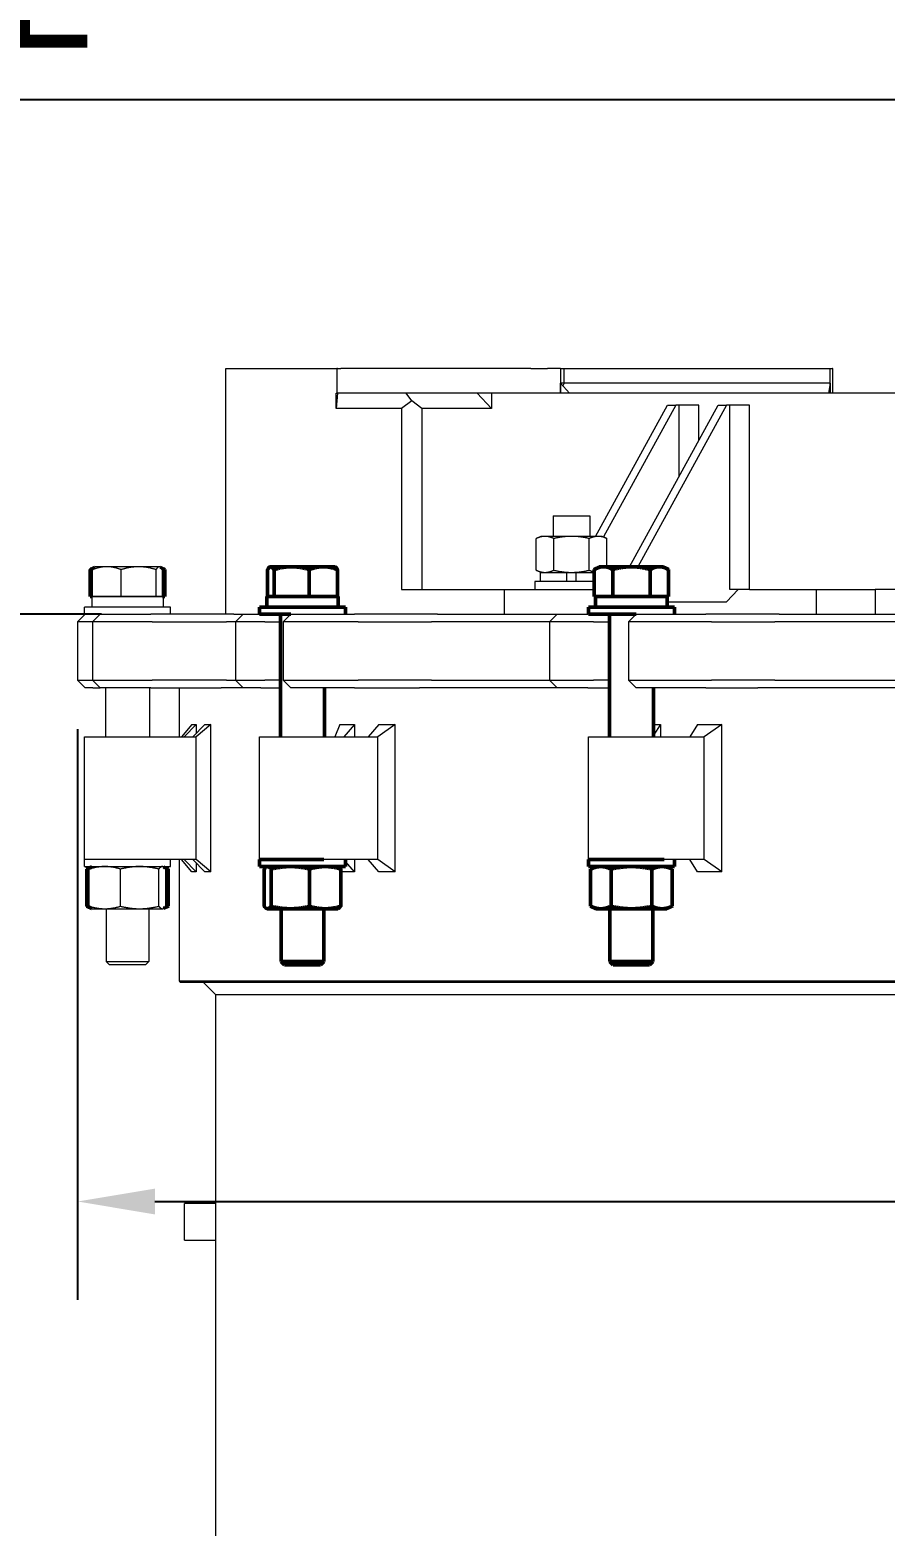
# Model space of a CAD drawing. Header units: inches. Extents: x 20 to 536, y 8 to 344.
# Drawn here: x 79.64 to 97.06, y 131.18 to 161.64 of the extents above; entities that cross this region are included whole.
import ezdxf

# ---------------------------------------------------------------- set-up
doc = ezdxf.new("R2010")
doc.units = ezdxf.units.IN
doc.header["$LTSCALE"] = 16
doc.header["$MEASUREMENT"] = 0
doc.linetypes.add('DASHED_SPACE', pattern=[0.2067, 0.1654, -0.0413])
for name, color, linetype, lineweight in [('Dimension (ANSI)', 7, 'Continuous', 25), ('Sketch Geometry (ANSI)', 7, 'Continuous', 25), ('Visible (ANSI)', 7, 'Continuous', 50)]:
    doc.layers.add(name, color=color, linetype=linetype, lineweight=lineweight)
doc.styles.add('MEMCOR Medium', font='arial.ttf')
doc.styles.add('Standard D-E', font='arial.ttf')
doc.dimstyles.new('Default (ANSI)', dxfattribs={"dimscale": 16, "dimtxt": 0.15, "dimasz": 0.098425, "dimexe": 0.125, "dimexo": 0.0625, "dimgap": 0.031496, "dimtad": 0, "dimtih": 1, "dimtoh": 1, "dimdec": 4, "dimrnd": 1e-08, "dimzin": 3, "dimdsep": 46, "dimlunit": 5, "dimtxsty": 'MEMCOR Medium', "dimcen": 0.09, "dimdle": 0.393701, "dimclrd": 256, "dimclre": 256, "dimclrt": 256, "dimadec": 0, "dimazin": 1, "dimtfac": 0.8, "dimtofl": 0, "dimtmove": 0, "dimatfit": 3, "dimfxl": 1, "dimfrac": 1, "dimtolj": 1, "dimtzin": 4, "dimlwd": -1, "dimlwe": -1, "dimarcsym": 0})
doc.dimstyles.new('in [mm] D-E NeptuneBenson', dxfattribs={"dimscale": 16, "dimtxt": 0.15, "dimasz": 0.098425, "dimexe": 0.125, "dimexo": 0.063, "dimgap": 0.031496, "dimtad": 0, "dimtih": 1, "dimtoh": 1, "dimdec": 4, "dimrnd": 1e-08, "dimzin": 3, "dimdsep": 46, "dimlunit": 5, "dimtxsty": 'Standard D-E', "dimcen": 0.09, "dimdle": 0.393701, "dimclrd": 256, "dimclre": 256, "dimclrt": 256, "dimadec": 1, "dimazin": 1, "dimtfac": 1, "dimtofl": 0, "dimtmove": 0, "dimatfit": 3, "dimfxl": 1, "dimfrac": 1, "dimtolj": 1, "dimtzin": 4, "dimlwd": -1, "dimlwe": -1, "dimarcsym": 0})

# ---------------------------------------------------------------- blocks, each defined once
blk = doc.blocks.new('*D18')
at = {"layer": 'Defpoints', "color": 0, "transparency": 16777216}
for p in [(43.994, 176.21), (43.994, 160.21), (54.196, 160.21)]:
    blk.add_point(p, dxfattribs=at)
at = {"layer": 'Dimension (ANSI)', "transparency": 16777216}
for p, q in [((54.196, 174.636), (54.196, 173.69)), ((54.196, 161.785), (54.196, 162.731))]:
    blk.add_line(p, q, dxfattribs=at)
for points in [[(53.934, 174.636), (54.459, 174.636), (54.196, 176.21)], [(53.934, 161.785), (54.459, 161.785), (54.196, 160.21)]]:
    blk.add_solid(points, dxfattribs=at)
at = {"layer": 'Dimension (ANSI)', "transparency": 16777216, "char_height": 2.4, "attachment_point": 5, "style": 'Standard D-E'}
for s, insert in [('\\A1; \\fArial|b0|i0;16 in', (54.196, 169.94)), ('\\A1;[406.4 mm]{\\P\\fArial|b0|i0; MIN. FOR TANK HEAD REMOVAL}', (54.196, 164.46))]:
    blk.add_mtext(s, dxfattribs=dict(at, insert=insert))
blk = doc.blocks.new('*D23')
at = {"layer": 'Defpoints', "color": 0, "transparency": 16777216}
for p in [(80.614, 148.398), (141.751, 148.398), (141.751, 137.784)]:
    blk.add_point(p, dxfattribs=at)
at = {"layer": 'Dimension (ANSI)', "transparency": 16777216}
for p, q in [((80.614, 147.398), (80.614, 135.784)), ((141.751, 147.398), (141.751, 135.784)), ((82.189, 137.784), (140.176, 137.784)), ((141.751, 137.784), (145.173, 137.784))]:
    blk.add_line(p, q, dxfattribs=at)
for points in [[(82.189, 138.046), (82.189, 137.521), (80.614, 137.784)], [(140.176, 138.046), (140.176, 137.521), (141.751, 137.784)]]:
    blk.add_solid(points, dxfattribs=at)
at = {"layer": 'Dimension (ANSI)', "transparency": 16777216, "char_height": 2.4, "attachment_point": 5, "style": 'MEMCOR Medium'}
for s, insert in [('\\A1; 61{\\H0.8x;\\S1#8;} in', (154.772, 140.252)), ('\\A1;[1552.9 mm]', (154.772, 135.742))]:
    blk.add_mtext(s, dxfattribs=dict(at, insert=insert))
blk = doc.blocks.new('*D24')
at = {"layer": 'Defpoints', "color": 0, "transparency": 16777216}
for p in [(33.93, 160.21), (110.807, 160.21), (85.898, 49.214)]:
    blk.add_point(p, dxfattribs=at)
at = {"layer": 'Dimension (ANSI)', "transparency": 16777216}
for p, q in [((109.799, 160.21), (31.93, 160.21)), ((33.93, 158.636), (33.93, 108.464)), ((33.93, 50.789), (33.93, 100.961)), ((84.89, 49.214), (31.93, 49.214))]:
    blk.add_line(p, q, dxfattribs=at)
for points in [[(33.667, 158.636), (34.192, 158.636), (33.93, 160.21)], [(33.667, 50.789), (34.192, 50.789), (33.93, 49.214)]]:
    blk.add_solid(points, dxfattribs=at)
at = {"layer": 'Dimension (ANSI)', "transparency": 16777216, "char_height": 2.4, "attachment_point": 5, "style": 'Standard D-E'}
for s, insert in [('\\A1; 111 in', (33.93, 106.422)), ('\\A1;[2819.3 mm]', (33.93, 102.67))]:
    blk.add_mtext(s, dxfattribs=dict(at, insert=insert))
blk = doc.blocks.new('*D25')
at = {"layer": 'Defpoints', "color": 0, "transparency": 16777216}
for p in [(50.793, 149.743), (82.108, 149.743), (85.898, 49.214)]:
    blk.add_point(p, dxfattribs=at)
at = {"layer": 'Dimension (ANSI)', "transparency": 16777216}
for p, q in [((81.1, 149.743), (48.793, 149.743)), ((50.793, 148.169), (50.793, 119.343)), ((50.793, 50.789), (50.793, 109.39)), ((84.89, 49.214), (48.793, 49.214))]:
    blk.add_line(p, q, dxfattribs=at)
for points in [[(50.53, 148.169), (51.055, 148.169), (50.793, 149.743)], [(50.53, 50.789), (51.055, 50.789), (50.793, 49.214)]]:
    blk.add_solid(points, dxfattribs=at)
at = {"layer": 'Dimension (ANSI)', "transparency": 16777216, "char_height": 2.4, "attachment_point": 5, "style": 'Standard D-E'}
for s, insert in [('\\A1; 100{\\H1x;\\S1#2;} in', (50.793, 117.301)), ('\\A1;[2553.4 mm]', (50.793, 112.324))]:
    blk.add_mtext(s, dxfattribs=dict(at, insert=insert))

msp = doc.modelspace()

# ---------------------------------------------------------------- linework, layer by layer
at = {"layer": 'Sketch Geometry (ANSI)', "linetype": 'DASHED_SPACE', "ltscale": 1.132117}
msp.add_line((148.67009, 160.210476), (25.113586, 160.210476), dxfattribs=at)
at = {"layer": 'Visible (ANSI)', "linetype": 'Continuous', "lineweight": 18}
for p, q in [((83.633103, 154.743472), (83.636125, 154.743472)), ((83.633103, 149.743472), (83.633103, 154.743472)), ((83.636125, 154.743472), (84.035239, 154.743472)), ((84.035239, 154.743472), (84.859923, 154.743472)), ((84.859923, 154.743472), (85.892427, 154.743472)), ((85.912221, 154.743472), (85.892427, 154.743472)), ((85.892427, 154.743472), (85.892427, 154.243472)), ((85.912221, 154.743472), (85.975841, 154.743472)), ((89.844205, 154.743472), (85.975841, 154.743472)), ((89.844205, 154.743472), (90.183402, 154.743472)), ((90.448243, 154.743472), (90.183402, 154.743472)), ((90.448243, 154.743472), (90.5273, 154.743472)), ((90.448243, 154.743472), (90.448243, 154.243472)), ((90.5273, 154.743472), (95.945584, 154.743472)), ((90.5273, 154.443472), (90.5273, 154.743472)), ((95.945584, 154.743472), (95.994021, 154.743472)), ((95.945584, 154.243472), (95.945584, 154.743472)), ((95.998478, 154.743472), (95.994021, 154.743472)), ((95.998478, 154.243472), (95.998478, 154.743472)), ((90.5273, 154.443472), (90.448243, 154.443472)), ((90.448243, 154.443472), (90.636048, 154.243472)), ((90.448243, 154.243472), (90.448243, 154.443472)), ((90.5273, 154.443472), (90.499782, 154.388587)), ((95.945584, 154.443472), (90.5273, 154.443472)), ((95.945584, 154.443472), (95.911237, 154.243472)), ((95.945584, 154.443472), (95.945584, 154.243472)), ((85.907222, 154.243472), (85.879382, 153.930972)), ((85.879382, 154.243472), (85.907222, 154.243472)), ((85.879382, 153.930972), (85.879382, 154.243472)), ((85.912221, 154.243472), (85.907222, 154.243472)), ((85.975841, 154.243472), (85.912221, 154.243472)), ((89.37955, 154.243472), (85.975841, 154.243472)), ((87.419756, 154.081898), (87.310663, 154.243472)), ((88.755404, 154.243472), (89.04885, 153.930972)), ((89.04885, 154.243472), (89.04885, 153.930972)), ((97.492376, 154.243472), (89.37955, 154.243472)), ((87.210402, 153.930972), (85.879382, 153.930972)), ((87.419756, 154.081898), (87.210402, 153.930972)), ((87.210402, 153.930972), (87.210402, 150.243472)), ((87.62911, 153.930972), (87.419756, 154.081898)), ((89.04885, 153.930972), (87.62911, 153.930972)), ((87.62911, 153.930972), (87.62911, 150.243472)), ((91.164006, 151.325472), (92.631213, 153.993472)), ((92.803135, 153.993472), (91.328865, 151.31263)), ((91.855473, 150.707101), (93.66274, 153.993472)), ((93.834661, 153.993472), (92.027394, 150.707101)), ((92.631213, 153.993472), (92.803135, 153.993472)), ((92.866519, 153.993472), (92.803135, 153.993472)), ((93.267416, 153.993472), (92.866519, 153.993472)), ((92.866519, 152.545608), (92.866519, 153.993472)), ((93.267416, 153.274607), (93.267416, 153.993472)), ((93.66274, 153.993472), (93.834661, 153.993472)), ((93.898045, 153.993472), (93.834661, 153.993472)), ((94.298942, 153.993472), (93.898045, 153.993472)), ((93.898045, 150.243472), (93.898045, 153.993472)), ((94.298942, 150.243472), (94.298942, 153.993472)), ((90.301326, 151.743472), (91.051326, 151.743472)), ((90.301326, 151.743472), (90.301326, 151.325472)), ((91.051326, 151.743472), (91.051326, 151.325472)), ((90.051326, 151.325472), (89.954638, 151.280386)), ((89.954638, 150.636559), (89.954638, 151.280386)), ((90.13506, 151.325472), (90.051326, 151.325472)), ((90.676326, 151.325472), (90.13506, 151.325472)), ((90.315482, 150.636559), (90.315482, 151.280386)), ((91.217591, 151.325472), (90.676326, 151.325472)), ((91.037169, 150.636559), (91.037169, 151.280386)), ((91.301326, 151.325472), (91.217591, 151.325472)), ((91.301326, 151.325472), (91.398013, 151.280386)), ((91.398013, 150.707101), (91.398013, 151.280386)), ((80.920561, 150.103101), (80.920561, 150.64851)), ((80.975859, 150.707101), (80.965965, 150.701389)), ((81.211165, 150.707101), (80.975859, 150.707101)), ((81.857419, 150.707101), (81.211165, 150.707101)), ((81.50177, 150.103101), (81.50177, 150.64851)), ((82.278112, 150.707101), (81.857419, 150.707101)), ((82.213068, 150.103101), (82.213068, 150.64851)), ((82.287859, 150.707101), (82.278112, 150.707101)), ((82.287859, 150.707101), (82.297752, 150.701389)), ((82.343156, 150.103101), (82.343156, 150.64851)), ((90.051326, 150.591472), (89.954638, 150.636559)), ((90.043826, 150.591472), (90.582326, 150.591472)), ((90.043826, 150.403472), (90.043826, 150.591472)), ((90.582326, 150.403472), (90.582326, 150.591472)), ((90.582326, 150.591472), (90.676326, 150.591472)), ((90.676326, 150.591472), (90.770326, 150.591472)), ((90.770326, 150.403472), (90.770326, 150.591472)), ((90.770326, 150.591472), (91.137146, 150.591472)), ((87.210402, 150.243472), (87.62911, 150.243472)), ((87.62911, 150.243472), (89.310533, 150.243472)), ((89.310533, 150.243472), (89.341019, 150.243472)), ((89.310533, 149.743472), (89.310533, 150.243472)), ((89.341019, 150.243472), (89.856782, 150.243472)), ((89.856782, 150.243472), (90.498217, 150.243472)), ((91.137146, 150.403472), (89.926326, 150.403472)), ((89.926326, 150.403472), (89.926326, 150.243472)), ((90.498217, 150.243472), (91.137146, 150.243472)), ((93.834661, 149.993472), (94.069418, 150.243472)), ((94.298942, 150.243472), (93.898045, 150.243472)), ((94.298942, 150.243472), (96.856873, 150.243472)), ((95.662868, 149.743472), (95.662868, 150.243472)), ((98.748005, 150.243472), (96.856873, 150.243472)), ((96.856873, 150.243472), (96.856873, 149.743472)), ((82.506859, 149.884097), (80.756859, 149.884097)), ((80.756859, 149.743472), (80.756859, 149.884097)), ((80.902359, 150.103097), (82.361359, 150.103097)), ((80.902359, 150.103097), (80.902359, 149.884097)), ((81.211165, 150.103101), (80.920561, 150.103101)), ((80.975859, 150.103101), (80.975859, 150.103097)), ((81.50177, 150.103101), (81.211165, 150.103101)), ((81.857419, 150.103101), (81.50177, 150.103101)), ((82.213068, 150.103101), (81.857419, 150.103101)), ((82.278112, 150.103101), (82.213068, 150.103101)), ((82.343156, 150.103101), (82.278112, 150.103101)), ((82.287859, 150.103101), (82.287859, 150.103097)), ((82.361359, 150.103097), (82.361359, 149.884097)), ((82.506859, 149.743472), (82.506859, 149.884097)), ((92.624128, 149.993472), (93.834661, 149.993472)), ((80.768886, 149.743472), (80.613886, 149.588472)), ((80.623816, 149.588472), (80.613886, 149.588472)), ((80.613886, 149.588472), (80.613886, 148.398472)), ((80.664057, 149.588472), (80.623816, 149.588472)), ((80.921721, 149.588472), (80.664057, 149.588472)), ((80.756859, 149.743472), (81.076721, 149.743472)), ((81.076721, 149.743472), (80.921721, 149.588472)), ((80.926656, 149.588472), (80.921721, 149.588472)), ((80.921721, 149.588472), (80.921721, 148.398472)), ((80.982741, 149.588472), (80.926656, 149.588472)), ((82.134831, 149.588472), (80.982741, 149.588472)), ((81.076721, 149.743472), (81.078596, 149.743472)), ((81.078596, 149.743472), (81.1344, 149.743472)), ((81.1344, 149.743472), (82.107915, 149.743472)), ((83.049601, 149.743472), (82.107915, 149.743472)), ((82.134831, 149.588472), (83.076517, 149.588472)), ((83.796183, 149.743472), (83.049601, 149.743472)), ((83.076517, 149.588472), (83.646427, 149.588472)), ((83.83298, 149.588472), (83.646427, 149.588472)), ((83.796183, 149.743472), (83.98798, 149.743472)), ((83.98798, 149.743472), (83.83298, 149.588472)), ((83.950698, 149.588472), (83.83298, 149.588472)), ((83.83298, 149.588472), (83.83298, 148.398472)), ((84.082411, 149.588472), (83.950698, 149.588472)), ((83.98798, 149.743472), (84.087452, 149.743472)), ((84.426915, 149.588472), (84.082411, 149.588472)), ((84.087452, 149.743472), (84.218504, 149.743472)), ((84.218504, 149.743472), (84.321081, 149.743472)), ((84.426915, 149.588472), (84.748581, 149.588472)), ((84.956915, 149.743472), (84.801915, 149.588472)), ((84.838536, 149.588472), (84.801915, 149.588472)), ((84.801915, 149.588472), (84.801915, 148.398472)), ((84.984182, 149.588472), (84.838536, 149.588472)), ((84.956915, 149.743472), (84.970831, 149.743472)), ((84.970831, 149.743472), (85.115746, 149.743472)), ((86.33298, 149.588472), (84.984182, 149.588472)), ((85.115746, 149.743472), (86.25548, 149.743472)), ((87.083585, 149.743472), (86.25548, 149.743472)), ((86.33298, 149.588472), (87.161085, 149.588472)), ((87.947987, 149.743472), (87.083585, 149.743472)), ((87.161085, 149.588472), (87.820934, 149.588472)), ((90.230194, 149.588472), (87.820934, 149.588472)), ((87.947987, 149.743472), (90.385194, 149.743472)), ((90.385194, 149.743472), (90.230194, 149.588472)), ((90.562116, 149.588472), (90.230194, 149.588472)), ((90.230194, 149.588472), (90.230194, 148.398472)), ((90.385194, 149.743472), (90.665668, 149.743472)), ((90.769415, 149.588472), (90.562116, 149.588472)), ((90.665668, 149.743472), (90.871926, 149.743472)), ((91.126267, 149.588472), (90.769415, 149.588472)), ((90.871926, 149.743472), (91.00753, 149.743472)), ((91.019941, 149.743472), (91.00753, 149.743472)), ((91.126267, 149.588472), (91.447128, 149.588472)), ((91.988822, 149.743472), (91.833822, 149.588472)), ((91.927865, 149.588472), (91.833822, 149.588472)), ((91.833822, 149.588472), (91.833822, 148.398472)), ((92.145506, 149.588472), (91.927865, 149.588472)), ((91.988822, 149.743472), (92.024559, 149.743472)), ((92.024559, 149.743472), (92.241106, 149.743472)), ((93.528327, 149.588472), (92.145506, 149.588472)), ((92.241106, 149.743472), (93.40959, 149.743472)), ((94.024232, 149.743472), (93.40959, 149.743472)), ((93.528327, 149.588472), (94.142969, 149.588472)), ((94.902194, 149.743472), (94.024232, 149.743472)), ((94.142969, 149.588472), (94.813169, 149.588472)), ((99.033929, 149.588472), (94.813169, 149.588472)), ((94.902194, 149.743472), (99.188929, 149.743472)), ((80.613886, 148.398472), (80.623816, 148.398472)), ((80.768886, 148.243472), (80.613886, 148.398472)), ((80.623816, 148.398472), (80.664057, 148.398472)), ((80.664057, 148.398472), (80.921721, 148.398472)), ((80.921721, 148.398472), (80.926656, 148.398472)), ((81.076721, 148.243472), (80.921721, 148.398472)), ((80.926656, 148.398472), (80.982741, 148.398472)), ((80.982741, 148.398472), (82.134831, 148.398472)), ((83.076517, 148.398472), (82.134831, 148.398472)), ((83.646427, 148.398472), (83.076517, 148.398472)), ((83.646427, 148.398472), (83.83298, 148.398472)), ((83.83298, 148.398472), (83.950698, 148.398472)), ((83.98798, 148.243472), (83.83298, 148.398472)), ((83.950698, 148.398472), (84.082411, 148.398472)), ((84.082411, 148.398472), (84.426915, 148.398472)), ((84.748581, 148.398472), (84.426915, 148.398472)), ((84.801915, 148.398472), (84.838536, 148.398472)), ((84.956915, 148.243472), (84.801915, 148.398472)), ((84.838536, 148.398472), (84.984182, 148.398472)), ((84.984182, 148.398472), (86.33298, 148.398472)), ((87.161085, 148.398472), (86.33298, 148.398472)), ((87.820934, 148.398472), (87.161085, 148.398472)), ((87.820934, 148.398472), (90.230194, 148.398472)), ((90.230194, 148.398472), (90.562116, 148.398472)), ((90.385194, 148.243472), (90.230194, 148.398472)), ((90.562116, 148.398472), (90.769415, 148.398472)), ((90.769415, 148.398472), (91.126267, 148.398472)), ((91.447128, 148.398472), (91.126267, 148.398472)), ((91.833822, 148.398472), (91.927865, 148.398472)), ((91.988822, 148.243472), (91.833822, 148.398472)), ((91.927865, 148.398472), (92.145506, 148.398472)), ((92.145506, 148.398472), (93.528327, 148.398472)), ((94.142969, 148.398472), (93.528327, 148.398472)), ((94.813169, 148.398472), (94.142969, 148.398472)), ((94.813169, 148.398472), (99.033929, 148.398472)), ((80.777277, 148.243472), (80.768886, 148.243472)), ((80.817316, 148.243472), (80.777277, 148.243472)), ((80.927745, 148.243472), (80.817316, 148.243472)), ((80.927745, 148.243472), (81.076721, 148.243472)), ((81.078596, 148.243472), (81.076721, 148.243472)), ((81.1344, 148.243472), (81.078596, 148.243472)), ((82.107915, 148.243472), (81.1344, 148.243472)), ((81.184359, 148.243472), (81.184359, 147.243472)), ((82.079359, 148.243472), (82.079359, 147.243472)), ((82.107915, 148.243472), (83.049601, 148.243472)), ((82.680995, 148.243472), (82.680995, 147.243472)), ((83.049601, 148.243472), (83.539569, 148.243472)), ((83.98798, 148.243472), (83.539569, 148.243472)), ((84.087452, 148.243472), (83.98798, 148.243472)), ((84.218504, 148.243472), (84.087452, 148.243472)), ((84.349415, 148.243472), (84.218504, 148.243472)), ((84.349415, 148.243472), (84.748581, 148.243472)), ((84.970831, 148.243472), (84.956915, 148.243472)), ((85.115746, 148.243472), (84.970831, 148.243472)), ((86.25548, 148.243472), (85.115746, 148.243472)), ((86.25548, 148.243472), (87.083585, 148.243472)), ((87.083585, 148.243472), (87.581243, 148.243472)), ((90.385194, 148.243472), (87.581243, 148.243472)), ((90.665668, 148.243472), (90.385194, 148.243472)), ((90.871926, 148.243472), (90.665668, 148.243472)), ((91.00753, 148.243472), (90.871926, 148.243472)), ((91.00753, 148.243472), (91.447128, 148.243472)), ((92.024559, 148.243472), (91.988822, 148.243472)), ((92.241106, 148.243472), (92.024559, 148.243472)), ((93.40959, 148.243472), (92.241106, 148.243472)), ((93.40959, 148.243472), (94.024232, 148.243472)), ((94.024232, 148.243472), (94.469556, 148.243472)), ((99.188929, 148.243472), (94.469556, 148.243472)), ((82.940527, 147.493375), (82.729039, 147.243472)), ((83.03217, 147.493375), (82.785323, 147.243472)), ((82.940527, 147.493375), (83.03217, 147.493375)), ((83.204308, 147.493375), (82.958972, 147.243472)), ((83.03217, 147.493375), (83.03217, 147.318033)), ((83.331202, 147.493375), (83.032923, 147.243472)), ((83.204308, 147.493375), (83.331202, 147.493375)), ((83.331202, 144.49357), (83.331202, 147.493375)), ((85.956231, 147.493375), (85.857041, 147.243472)), ((85.956231, 147.493375), (86.255355, 147.493375)), ((86.255355, 147.493375), (86.036773, 147.243472)), ((86.255355, 147.493375), (86.255355, 147.243472)), ((86.751009, 147.493375), (86.536773, 147.243472)), ((87.081133, 147.493375), (86.732041, 147.243472)), ((86.751009, 147.493375), (87.081133, 147.493375)), ((87.081133, 144.49357), (87.081133, 147.493375)), ((92.485101, 147.493375), (92.342128, 147.275452)), ((92.342128, 147.493375), (92.485101, 147.493375)), ((92.485101, 147.493375), (92.485101, 147.243472)), ((93.244487, 147.493375), (93.087191, 147.243472)), ((93.244487, 147.493375), (93.738023, 147.493375)), ((93.738023, 147.493375), (93.380224, 147.243472)), ((93.738023, 144.49357), (93.738023, 147.493375)), ((80.756859, 147.243472), (81.783801, 147.243472)), ((80.756859, 144.743472), (80.756859, 147.243472)), ((81.783801, 147.243472), (83.032923, 147.243472)), ((83.032923, 144.743472), (83.032923, 147.243472)), ((84.321081, 147.243472), (85.633581, 147.243472)), ((84.321081, 144.743472), (84.321081, 147.243472)), ((85.633581, 147.243472), (86.732041, 147.243472)), ((86.732041, 144.743472), (86.732041, 147.243472)), ((91.019628, 147.243472), (92.564917, 147.243472)), ((91.019628, 144.743472), (91.019628, 147.243472)), ((92.564917, 147.243472), (93.380224, 147.243472)), ((93.380224, 144.743472), (93.380224, 147.243472)), ((81.783801, 144.743472), (80.756859, 144.743472)), ((81.783801, 144.743472), (80.756859, 144.743472)), ((80.756859, 144.602847), (80.756859, 144.743472)), ((83.032923, 144.743472), (81.783801, 144.743472)), ((82.506859, 144.602847), (82.506859, 144.743472)), ((82.680995, 144.743472), (82.680995, 142.274722)), ((82.940527, 144.49357), (82.729039, 144.743472)), ((83.03217, 144.49357), (82.785323, 144.743472)), ((83.204308, 144.49357), (82.958972, 144.743472)), ((83.331202, 144.49357), (83.032923, 144.743472)), ((85.633581, 144.743472), (84.321081, 144.743472)), ((86.732041, 144.743472), (85.633581, 144.743472)), ((86.255355, 144.49357), (86.071081, 144.704248)), ((86.255355, 144.743472), (86.255355, 144.49357)), ((86.751009, 144.49357), (86.536773, 144.743472)), ((87.081133, 144.49357), (86.732041, 144.743472)), ((92.564917, 144.743472), (91.019628, 144.743472)), ((93.380224, 144.743472), (92.564917, 144.743472)), ((93.244487, 144.49357), (93.087191, 144.743472)), ((93.738023, 144.49357), (93.380224, 144.743472)), ((80.756859, 144.602847), (82.506859, 144.602847)), ((80.85225, 143.795715), (80.85225, 144.55098)), ((80.912859, 144.602847), (80.902015, 144.597791)), ((81.489277, 143.795715), (81.489277, 144.55098)), ((82.268885, 143.795715), (82.268885, 144.55098)), ((82.350859, 144.602847), (82.361702, 144.597791)), ((82.411467, 143.795715), (82.411467, 144.55098)), ((83.03217, 144.49357), (82.940527, 144.49357)), ((83.03217, 144.668912), (83.03217, 144.49357)), ((83.331202, 144.49357), (83.204308, 144.49357)), ((86.255355, 144.49357), (85.976791, 144.49357)), ((87.081133, 144.49357), (86.751009, 144.49357)), ((93.738023, 144.49357), (93.244487, 144.49357)), ((80.912859, 143.743847), (80.902015, 143.748904)), ((80.912859, 143.743847), (81.170763, 143.743847)), ((81.170763, 143.743847), (81.879081, 143.743847)), ((81.194359, 143.743847), (81.194359, 142.669212)), ((81.879081, 143.743847), (82.340176, 143.743847)), ((82.069359, 143.743847), (82.069359, 142.669212)), ((82.340176, 143.743847), (82.350859, 143.743847)), ((82.350859, 143.743847), (82.361702, 143.748904)), ((81.194359, 142.669212), (82.069359, 142.669212)), ((81.26252, 142.603097), (81.194359, 142.669212)), ((82.001197, 142.603097), (81.26252, 142.603097)), ((82.001197, 142.603097), (82.069359, 142.669212)), ((82.680995, 142.274722), (139.683656, 142.274722)), ((139.652406, 142.243472), (82.712255, 142.243472)), ((83.182923, 142.243472), (83.432899, 141.993472)), ((83.430301, 129.993472), (83.430301, 141.996071)), ((138.93435, 141.993472), (83.432899, 141.993472)), ((83.430301, 137.743472), (82.793753, 137.743472)), ((82.793753, 136.993472), (82.793753, 137.743472)), ((82.793753, 136.993472), (83.430301, 136.993472))]:
    msp.add_line(p, q, dxfattribs=at)
at = {"layer": 'Visible (ANSI)'}
for p, q in [((80.874376, 150.103101), (80.874376, 150.64851)), ((80.965965, 150.701389), (80.875221, 150.648998)), ((82.297752, 150.701389), (82.388496, 150.648998)), ((82.389341, 150.103101), (82.389341, 150.64851)), ((84.483778, 150.103101), (84.483778, 150.64851)), ((84.540081, 150.707101), (84.529732, 150.701126)), ((84.550269, 150.707101), (84.540081, 150.707101)), ((84.972912, 150.707101), (84.550269, 150.707101)), ((84.61676, 150.103101), (84.61676, 150.64851)), ((85.618724, 150.707101), (84.972912, 150.707101)), ((85.329063, 150.103101), (85.329063, 150.64851)), ((85.852081, 150.707101), (85.618724, 150.707101)), ((85.852081, 150.707101), (85.86243, 150.701126)), ((85.908384, 150.103101), (85.908384, 150.64851)), ((91.137146, 150.103101), (91.137146, 150.64851)), ((91.238628, 150.707101), (91.13799, 150.648998)), ((91.327153, 150.707101), (91.238628, 150.707101)), ((91.8959, 150.707101), (91.327153, 150.707101)), ((91.517159, 150.103101), (91.517159, 150.64851)), ((92.463376, 150.707101), (91.8959, 150.707101)), ((92.274641, 150.103101), (92.274641, 150.64851)), ((92.550628, 150.707101), (92.463376, 150.707101)), ((92.550628, 150.707101), (92.651266, 150.648998)), ((92.65211, 150.103101), (92.65211, 150.64851)), ((80.920561, 150.103101), (80.874376, 150.103101)), ((82.389341, 150.103101), (82.343156, 150.103101)), ((86.071081, 149.884097), (84.321081, 149.884097)), ((84.321081, 149.743472), (84.321081, 149.884097)), ((84.466581, 150.103097), (85.925581, 150.103097)), ((84.466581, 150.103097), (84.466581, 149.884097)), ((84.550269, 150.103101), (84.483778, 150.103101)), ((84.540081, 150.103101), (84.540081, 150.103097)), ((84.61676, 150.103101), (84.550269, 150.103101)), ((84.972912, 150.103101), (84.61676, 150.103101)), ((85.329063, 150.103101), (84.972912, 150.103101)), ((85.618724, 150.103101), (85.329063, 150.103101)), ((85.908384, 150.103101), (85.618724, 150.103101)), ((85.852081, 150.103101), (85.852081, 150.103097)), ((85.925581, 150.103097), (85.925581, 149.884097)), ((86.071081, 149.743472), (86.071081, 149.884097)), ((92.769628, 149.884097), (91.019628, 149.884097)), ((91.019628, 149.743472), (91.019628, 149.884097)), ((91.327153, 150.103101), (91.137146, 150.103101)), ((91.165128, 150.103097), (92.624128, 150.103097)), ((91.165128, 150.103097), (91.165128, 149.884097)), ((91.238628, 150.103101), (91.238628, 150.103097)), ((91.517159, 150.103101), (91.327153, 150.103101)), ((91.8959, 150.103101), (91.517159, 150.103101)), ((92.274641, 150.103101), (91.8959, 150.103101)), ((92.463376, 150.103101), (92.274641, 150.103101)), ((92.65211, 150.103101), (92.463376, 150.103101)), ((92.550628, 150.103101), (92.550628, 150.103097)), ((92.624128, 150.103097), (92.624128, 149.884097)), ((92.769628, 149.743472), (92.769628, 149.884097)), ((84.321081, 149.743472), (84.956915, 149.743472)), ((84.748581, 149.743472), (84.748581, 147.243472)), ((91.019941, 149.743472), (91.988822, 149.743472)), ((91.447128, 149.743472), (91.447128, 147.243472)), ((85.643581, 148.243472), (85.643581, 147.243472)), ((92.342128, 148.243472), (92.342128, 147.243472)), ((85.633581, 144.743472), (84.321081, 144.743472)), ((84.321081, 144.602847), (84.321081, 144.743472)), ((86.071081, 144.602847), (86.071081, 144.743472)), ((92.564917, 144.743472), (91.019628, 144.743472)), ((91.019628, 144.602847), (91.019628, 144.743472)), ((92.769628, 144.602847), (92.769628, 144.743472)), ((80.80163, 143.795715), (80.80163, 144.55098)), ((80.902015, 144.597791), (80.802556, 144.551413)), ((82.361702, 144.597791), (82.461161, 144.551413)), ((82.462087, 143.795715), (82.462087, 144.55098)), ((84.321081, 144.602847), (86.071081, 144.602847)), ((84.415371, 143.795715), (84.415371, 144.55098)), ((84.477081, 144.602847), (84.465738, 144.597558)), ((84.561124, 143.795715), (84.561124, 144.55098)), ((85.341834, 143.795715), (85.341834, 144.55098)), ((85.915081, 144.602847), (85.926424, 144.597558)), ((85.976791, 143.795715), (85.976791, 144.55098)), ((91.019628, 144.602847), (92.769628, 144.602847)), ((91.0644, 143.795715), (91.0644, 144.55098)), ((91.175628, 144.602847), (91.065325, 144.551413)), ((91.480909, 143.795715), (91.480909, 144.55098)), ((92.311137, 143.795715), (92.311137, 144.55098)), ((92.613628, 144.602847), (92.723931, 144.551413)), ((92.724856, 143.795715), (92.724856, 144.55098)), ((80.902015, 143.748904), (80.802556, 143.795282)), ((82.361702, 143.748904), (82.461161, 143.795282)), ((91.175628, 143.743847), (91.065325, 143.795282)), ((92.613628, 143.743847), (92.723931, 143.795282)), ((84.477081, 143.743847), (84.465738, 143.749137)), ((84.477081, 143.743847), (84.488248, 143.743847)), ((84.488248, 143.743847), (84.951479, 143.743847)), ((84.758581, 143.743847), (84.758581, 142.669212)), ((84.951479, 143.743847), (85.659313, 143.743847)), ((85.633581, 143.743847), (85.633581, 142.669212)), ((85.659313, 143.743847), (85.915081, 143.743847)), ((85.915081, 143.743847), (85.926424, 143.749137)), ((91.175628, 143.743847), (91.272654, 143.743847)), ((91.272654, 143.743847), (91.896023, 143.743847)), ((91.457128, 143.743847), (91.457128, 142.669212)), ((91.896023, 143.743847), (92.517996, 143.743847)), ((92.332128, 143.743847), (92.332128, 142.669212)), ((92.517996, 143.743847), (92.613628, 143.743847)), ((84.758581, 142.669212), (85.633581, 142.669212)), ((84.826742, 142.603097), (84.758581, 142.669212)), ((85.56542, 142.603097), (84.826742, 142.603097)), ((85.56542, 142.603097), (85.633581, 142.669212)), ((91.457128, 142.669212), (92.332128, 142.669212)), ((91.525289, 142.603097), (91.457128, 142.669212)), ((92.263967, 142.603097), (91.525289, 142.603097)), ((92.263967, 142.603097), (92.332128, 142.669212))]:
    msp.add_line(p, q, dxfattribs=at)
at = {"layer": 'Visible (ANSI)', "linetype": 'Continuous', "lineweight": 18}
for points, weights in [([(90.13506, 151.325472), (90.051326, 151.325472), (89.954638, 151.280386)], [1, 1.0379548493, 1]), ([(90.315482, 151.280386), (90.218794, 151.325472), (90.13506, 151.325472)], [1, 1.0379548493, 1]), ([(90.676326, 151.325472), (90.508857, 151.325472), (90.315482, 151.280386)], [1, 1.0379548493, 1]), ([(91.037169, 151.280386), (90.843794, 151.325472), (90.676326, 151.325472)], [1, 1.0379548493, 1]), ([(91.217591, 151.325472), (91.133857, 151.325472), (91.037169, 151.280386)], [1, 1.0379548493, 1]), ([(91.398013, 151.280386), (91.301326, 151.325472), (91.217591, 151.325472)], [1, 1.0379548493, 1]), ([(81.211165, 150.707101), (81.076295, 150.707101), (80.920561, 150.64851)], [1, 1.0379548493, 1]), ([(80.920561, 150.64851), (80.944724, 150.689126), (80.965965, 150.701389)], [1, 1.02600759169, 1.01637310665]), ([(81.50177, 150.64851), (81.346035, 150.707101), (81.211165, 150.707101)], [1, 1.0379548493, 1]), ([(81.857419, 150.707101), (81.692362, 150.707101), (81.50177, 150.64851)], [1, 1.0379548493, 1]), ([(82.213068, 150.64851), (82.022476, 150.707101), (81.857419, 150.707101)], [1, 1.0379548493, 1]), ([(82.278112, 150.707101), (82.247925, 150.707101), (82.213068, 150.64851)], [1, 1.0379548493, 1]), ([(82.343156, 150.64851), (82.308299, 150.707101), (82.278112, 150.707101)], [1, 1.0379548493, 1]), ([(89.954638, 150.636559), (90.051326, 150.591472), (90.13506, 150.591472)], [1, 1.0379548493, 1]), ([(90.13506, 150.591472), (90.218794, 150.591472), (90.315482, 150.636559)], [1, 1.0379548493, 1]), ([(90.315482, 150.636559), (90.508857, 150.591472), (90.676326, 150.591472)], [1, 1.0379548493, 1]), ([(90.676326, 150.591472), (90.843794, 150.591472), (91.037169, 150.636559)], [1, 1.0379548493, 1]), ([(91.037169, 150.636559), (91.089948, 150.611948), (91.137146, 150.600974)], [1, 1.02036721093, 1.01887564551]), ([(81.170763, 144.602847), (81.022941, 144.602847), (80.85225, 144.55098)], [1, 1.0379548493, 1]), ([(80.85225, 144.55098), (80.878734, 144.586935), (80.902015, 144.597791)], [1, 1.02600759169, 1.01637310665]), ([(81.489277, 144.55098), (81.318586, 144.602847), (81.170763, 144.602847)], [1, 1.0379548493, 1]), ([(81.879081, 144.602847), (81.698172, 144.602847), (81.489277, 144.55098)], [1, 1.0379548493, 1]), ([(82.268885, 144.55098), (82.05999, 144.602847), (81.879081, 144.602847)], [1, 1.0379548493, 1]), ([(82.340176, 144.602847), (82.30709, 144.602847), (82.268885, 144.55098)], [1, 1.0379548493, 1]), ([(82.411467, 144.55098), (82.373262, 144.602847), (82.340176, 144.602847)], [1, 1.0379548493, 1]), ([(80.902015, 143.748904), (80.878734, 143.75976), (80.85225, 143.795715)], [1.01637310665, 1.02600759169, 1]), ([(80.85225, 143.795715), (81.022941, 143.743847), (81.170763, 143.743847)], [1, 1.0379548493, 1]), ([(81.170763, 143.743847), (81.318586, 143.743847), (81.489277, 143.795715)], [1, 1.0379548493, 1]), ([(81.489277, 143.795715), (81.698172, 143.743847), (81.879081, 143.743847)], [1, 1.0379548493, 1]), ([(81.879081, 143.743847), (82.05999, 143.743847), (82.268885, 143.795715)], [1, 1.0379548493, 1]), ([(82.268885, 143.795715), (82.30709, 143.743847), (82.340176, 143.743847)], [1, 1.0379548493, 1]), ([(82.340176, 143.743847), (82.373262, 143.743847), (82.411467, 143.795715)], [1, 1.0379548493, 1])]:
    msp.add_rational_spline(points, weights, degree=2, dxfattribs=at)
at = {"layer": 'Visible (ANSI)'}
for points, weights in [([(80.9446, 150.682795), (80.910921, 150.669538), (80.874376, 150.64851)], [1.01727786751, 1.01329823303, 1]), ([(80.874376, 150.64851), (80.874799, 150.648755), (80.875221, 150.648998)], [1, 1.00015275945, 1.00030428927]), ([(82.389341, 150.64851), (82.352655, 150.669762), (82.31887, 150.683078)], [1, 1.01344146313, 1.01736251269]), ([(84.550269, 150.707101), (84.519411, 150.707101), (84.483778, 150.64851)], [1, 1.0379548493, 1]), ([(84.61676, 150.64851), (84.581128, 150.707101), (84.550269, 150.707101)], [1, 1.0379548493, 1]), ([(84.972912, 150.707101), (84.807621, 150.707101), (84.61676, 150.64851)], [1, 1.0379548493, 1]), ([(85.329063, 150.64851), (85.138202, 150.707101), (84.972912, 150.707101)], [1, 1.0379548493, 1]), ([(85.618724, 150.707101), (85.484292, 150.707101), (85.329063, 150.64851)], [1, 1.0379548493, 1]), ([(85.908384, 150.64851), (85.753155, 150.707101), (85.618724, 150.707101)], [1, 1.0379548493, 1]), ([(85.86243, 150.701126), (85.883936, 150.68871), (85.908384, 150.64851)], [1.01657159114, 1.02573438582, 1]), ([(91.327153, 150.707101), (91.23897, 150.707101), (91.137146, 150.64851)], [1, 1.0379548493, 1]), ([(91.137146, 150.64851), (91.137568, 150.648755), (91.13799, 150.648998)], [1, 1.00015275945, 1.00030428927]), ([(91.517159, 150.64851), (91.415335, 150.707101), (91.327153, 150.707101)], [1, 1.0379548493, 1]), ([(91.8959, 150.707101), (91.720126, 150.707101), (91.517159, 150.64851)], [1, 1.0379548493, 1]), ([(92.274641, 150.64851), (92.071675, 150.707101), (91.8959, 150.707101)], [1, 1.0379548493, 1]), ([(92.463376, 150.707101), (92.375784, 150.707101), (92.274641, 150.64851)], [1, 1.0379548493, 1]), ([(92.65211, 150.64851), (92.550968, 150.707101), (92.463376, 150.707101)], [1, 1.0379548493, 1]), ([(80.878598, 144.58133), (80.841684, 144.569595), (80.80163, 144.55098)], [1.01727786751, 1.01329823303, 1]), ([(80.80163, 144.55098), (80.802093, 144.551197), (80.802556, 144.551413)], [1, 1.00015275945, 1.00030428927]), ([(82.462087, 144.55098), (82.421878, 144.569793), (82.384848, 144.581581)], [1, 1.01344146313, 1.01736251269]), ([(84.488248, 144.602847), (84.454426, 144.602847), (84.415371, 144.55098)], [1, 1.0379548493, 1]), ([(84.561124, 144.55098), (84.52207, 144.602847), (84.488248, 144.602847)], [1, 1.0379548493, 1]), ([(84.951479, 144.602847), (84.770315, 144.602847), (84.561124, 144.55098)], [1, 1.0379548493, 1]), ([(85.341834, 144.55098), (85.132644, 144.602847), (84.951479, 144.602847)], [1, 1.0379548493, 1]), ([(85.659313, 144.602847), (85.511971, 144.602847), (85.341834, 144.55098)], [1, 1.0379548493, 1]), ([(85.976791, 144.55098), (85.806655, 144.602847), (85.659313, 144.602847)], [1, 1.0379548493, 1]), ([(85.926424, 144.597558), (85.949996, 144.586567), (85.976791, 144.55098)], [1.01657159114, 1.02573438582, 1]), ([(91.272654, 144.602847), (91.176003, 144.602847), (91.0644, 144.55098)], [1, 1.0379548493, 1]), ([(91.0644, 144.55098), (91.064863, 144.551197), (91.065325, 144.551413)], [1, 1.00015275945, 1.00030428927]), ([(91.480909, 144.55098), (91.369305, 144.602847), (91.272654, 144.602847)], [1, 1.0379548493, 1]), ([(91.896023, 144.602847), (91.703368, 144.602847), (91.480909, 144.55098)], [1, 1.0379548493, 1]), ([(92.311137, 144.55098), (92.088678, 144.602847), (91.896023, 144.602847)], [1, 1.0379548493, 1]), ([(92.517996, 144.602847), (92.421992, 144.602847), (92.311137, 144.55098)], [1, 1.0379548493, 1]), ([(92.724856, 144.55098), (92.614, 144.602847), (92.517996, 144.602847)], [1, 1.0379548493, 1]), ([(80.802556, 143.795282), (80.802093, 143.795498), (80.80163, 143.795715)], [1.00030428927, 1.00015275945, 1]), ([(80.80163, 143.795715), (80.841684, 143.7771), (80.878598, 143.765365)], [1, 1.01329823303, 1.01727786751]), ([(82.384848, 143.765114), (82.421878, 143.776902), (82.462087, 143.795715)], [1.01736251269, 1.01344146313, 1]), ([(84.415371, 143.795715), (84.454426, 143.743847), (84.488248, 143.743847)], [1, 1.0379548493, 1]), ([(84.488248, 143.743847), (84.52207, 143.743847), (84.561124, 143.795715)], [1, 1.0379548493, 1]), ([(84.561124, 143.795715), (84.770315, 143.743847), (84.951479, 143.743847)], [1, 1.0379548493, 1]), ([(84.951479, 143.743847), (85.132644, 143.743847), (85.341834, 143.795715)], [1, 1.0379548493, 1]), ([(85.341834, 143.795715), (85.511971, 143.743847), (85.659313, 143.743847)], [1, 1.0379548493, 1]), ([(85.659313, 143.743847), (85.806655, 143.743847), (85.976791, 143.795715)], [1, 1.0379548493, 1]), ([(85.976791, 143.795715), (85.949996, 143.760128), (85.926424, 143.749137)], [1, 1.02573438582, 1.01657159114]), ([(91.065325, 143.795282), (91.064863, 143.795498), (91.0644, 143.795715)], [1.00030428927, 1.00015275945, 1]), ([(91.0644, 143.795715), (91.176003, 143.743847), (91.272654, 143.743847)], [1, 1.0379548493, 1]), ([(91.272654, 143.743847), (91.369305, 143.743847), (91.480909, 143.795715)], [1, 1.0379548493, 1]), ([(91.480909, 143.795715), (91.703368, 143.743847), (91.896023, 143.743847)], [1, 1.0379548493, 1]), ([(91.896023, 143.743847), (92.088678, 143.743847), (92.311137, 143.795715)], [1, 1.0379548493, 1]), ([(92.311137, 143.795715), (92.421992, 143.743847), (92.517996, 143.743847)], [1, 1.0379548493, 1]), ([(92.517996, 143.743847), (92.614, 143.743847), (92.724856, 143.795715)], [1, 1.0379548493, 1])]:
    msp.add_rational_spline(points, weights, degree=2, dxfattribs=at)
at = {"layer": 'Visible (ANSI)', "linetype": 'Continuous', "lineweight": 18}
msp.add_open_spline([(82.680995, 142.274722), (82.69141, 142.264307), (82.70183, 142.25389), (82.712255, 142.243472)], degree=3, dxfattribs=at)

# ---------------------------------------------------------------- dimensions: what is measured, and where the dimension line sits
at = {"layer": 'Dimension (ANSI)'}
for base, p1, p2, angle, text, dimstyle, override, picture, middle in [((54.196053, 160.210476), (43.993617, 176.210476), (43.993617, 160.210476), 270, ' \\fArial|b0|i0;<> in\\X[406.4 mm]{\\P\\fArial|b0|i0; MIN. FOR TANK HEAD REMOVAL}', 'in [mm] D-E NeptuneBenson', {"dimgap": 0.031496, "dimdec": 4, "dimpost": '', "dimse1": 1, "dimse2": 1, "dimtol": 0, "dimlim": 0, "dimtp": 0, "dimtm": 0, "dimtdec": 2, "dimatfit": 1}, '*D18', (54.196053, 168.210476)), ((33.929834, 160.210476), (85.898338, 49.214472), (110.807326, 160.210476), 90, ' <> in\\X[2819.3 mm]', 'in [mm] D-E NeptuneBenson', {"dimgap": 0.031496, "dimdec": 4, "dimpost": '', "dimtol": 0, "dimlim": 0, "dimtp": 0, "dimtm": 0, "dimtdec": 2, "dimatfit": 1}, '*D24', (33.929834, 104.712474)), ((50.792572, 149.743472), (85.898338, 49.214472), (82.107915, 149.743472), 90, ' <> in\\X[2553.4 mm]', 'in [mm] D-E NeptuneBenson', {"dimgap": 0.031496, "dimdec": 4, "dimpost": '', "dimtol": 0, "dimlim": 0, "dimtp": 0, "dimtm": 0, "dimtdec": 2, "dimatfit": 1}, '*D25', (50.792572, 114.366355)), ((141.750765, 137.783519), (80.613886, 148.398472), (141.750765, 148.398472), 180, ' <> in\\X[1552.9 mm]', 'Default (ANSI)', {"dimgap": 0.031496, "dimtih": 0, "dimtoh": 0, "dimdec": 4, "dimpost": '', "dimtol": 0, "dimlim": 0, "dimtp": 0, "dimtm": 0, "dimtdec": 2, "dimatfit": 2}, '*D23', (154.771581, 137.783519))]:
    dim = msp.add_linear_dim(base=base, p1=p1, p2=p2, angle=angle, text=text, dimstyle=dimstyle, override=override, dxfattribs=at)
    dim.commit()
    dim.dimension.update_dxf_attribs({"geometry": picture, "text_midpoint": middle, "dimtype": 160})

doc.saveas('drawing.dxf')
